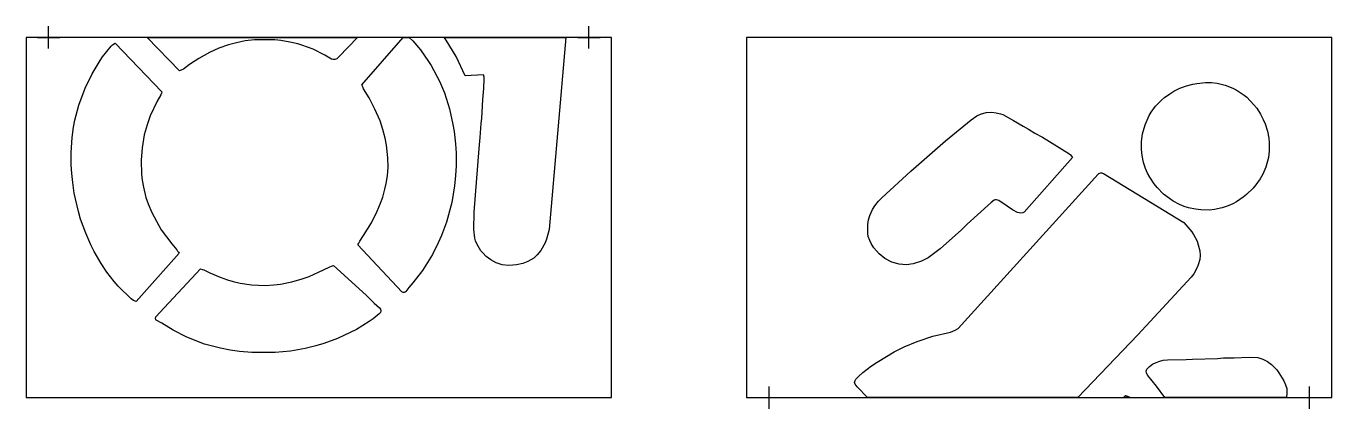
# Model space of a CAD drawing. Header units: inches. Extents: x 0 to 116, y -1 to 33.
import ezdxf

# ---------------------------------------------------------------- set-up
doc = ezdxf.new("R2010")
doc.units = ezdxf.units.IN
doc.header["$MEASUREMENT"] = 0
doc.layers.add('CUT', color=1, linetype='Continuous')
doc.layers.add('REG', color=5, linetype='Continuous')

msp = doc.modelspace()

# ---------------------------------------------------------------- linework, layer by layer
at = {"layer": 'CUT'}
for points in [[(0, 0), (52, 0), (52, 32), (0, 32)], [(7.56, 31.23), (7.67, 31.33), (7.91, 31.48), (12.05, 27.15), (12.02, 27.05), (11.97, 26.9), (11.63, 26.33), (11.02, 25.04), (10.74, 24.22), (10.49, 23.33), (10.3, 22.2), (10.21, 21.1), (10.25, 19.85), (10.32, 19.32), (10.43, 18.68), (10.65, 17.77), (10.84, 17.21), (11.17, 16.45), (12.01, 14.9), (12.94, 13.67), (13.4, 13.13), (13.46, 13.02), (13.53, 12.92), (13.59, 12.84), (9.77, 8.54), (9.53, 8.64), (9.33, 8.78), (8.18, 9.89), (7.82, 10.31), (7.18, 11.13), (6.66, 11.9), (6.05, 12.99), (5.76, 13.56), (5.3, 14.6), (4.84, 15.86), (4.65, 16.53), (4.27, 18.17), (4.14, 19.1), (4.06, 19.9), (4, 20.69), (4, 21.78), (4.1, 23.11), (4.22, 24.01), (4.34, 24.66), (4.69, 25.99), (5.24, 27.49), (5.86, 28.77), (6.58, 29.94), (6.8, 30.26)], [(27.43, 30.02), (27.28, 30.02), (27.13, 30.07), (26.54, 30.43), (25.51, 30.94), (24.48, 31.31), (24.13, 31.42), (23.43, 31.57), (22.63, 31.71), (22.09, 31.77), (20.28, 31.78), (19.45, 31.68), (18.68, 31.53), (17.98, 31.35), (17.11, 31.04), (16.3, 30.67), (15.33, 30.13), (14.52, 29.58), (13.99, 29.17), (13.82, 29.12), (13.63, 29.02), (10.75, 32), (10.75, 32), (29.43, 32), (29.43, 32), (29.43, 32), (27.78, 30.27), (27.59, 30.1)], [(31.89, 23.06), (31.7, 23.81), (31.44, 24.58), (30.99, 25.63), (30.47, 26.62), (29.97, 27.42), (29.9, 27.6), (29.81, 27.77), (33.49, 32), (33.49, 32), (34.04, 32), (34.04, 32), (34.35, 31.7), (35.03, 30.88), (35.76, 29.85), (35.98, 29.49), (36.71, 28.1), (37.16, 27.06), (37.62, 25.65), (37.92, 24.26), (38.02, 23.64), (38.15, 22.53), (38.2, 21.71), (38.21, 20.59), (38.15, 19.72), (38.06, 18.82), (37.82, 17.34), (37.35, 15.6), (36.91, 14.4), (36.62, 13.74), (36.11, 12.71), (35.21, 11.29), (34.35, 10.19), (33.99, 9.77), (33.72, 9.42), (33.68, 9.38), (33.63, 9.36), (33.57, 9.34), (33.49, 9.34), (33.43, 9.36), (33.37, 9.41), (29.46, 13.57), (29.56, 13.73), (29.64, 13.91), (29.98, 14.39), (30.68, 15.53), (31.2, 16.56), (31.49, 17.27), (31.69, 17.82), (31.88, 18.52), (31.99, 19.03), (32.09, 19.7), (32.15, 20.48), (32.14, 21.29), (32.01, 22.43)], [(47.96, 32), (46.47, 14.93), (46.22, 14.07), (46.11, 13.75), (45.73, 13.07), (45.41, 12.68), (45.1, 12.4), (44.58, 12.09), (44.13, 11.92), (43.55, 11.79), (43.25, 11.76), (42.84, 11.75), (42.3, 11.81), (41.76, 11.97), (41.27, 12.23), (40.88, 12.54), (40.56, 12.85), (40.4, 13.05), (40.03, 13.67), (39.93, 13.93), (39.87, 14.17), (39.78, 14.93), (39.81, 16.47), (40.25, 22.12), (40.35, 23.12), (40.42, 24.35), (40.47, 24.78), (40.58, 26.47), (40.67, 27.47), (40.7, 28.31), (40.68, 28.46), (40.64, 28.67), (39.01, 28.59), (38.19, 30.3), (37.33, 31.74), (37.15, 32), (37.15, 32), (37.15, 32), (47.96, 32)], [(64, 0), (116, 0), (116, 32), (64, 32)], [(105.81, 27.93), (106.53, 27.76), (107.21, 27.49), (107.5, 27.34), (108.2, 26.86), (108.44, 26.68), (109.08, 26.01), (109.32, 25.7), (109.66, 25.19), (109.9, 24.71), (110.06, 24.33), (110.28, 23.66), (110.39, 23.04), (110.44, 22.64), (110.43, 21.89), (110.37, 21.32), (110.14, 20.46), (109.88, 19.86), (109.63, 19.42), (109.25, 18.89), (109.02, 18.61), (108.42, 18.03), (108.13, 17.81), (107.53, 17.4), (107.19, 17.21), (106.78, 17.03), (106.25, 16.85), (105.57, 16.72), (105.14, 16.66), (104.36, 16.67), (103.88, 16.73), (103.26, 16.86), (102.89, 16.98), (102.45, 17.16), (101.9, 17.44), (101.05, 18.07), (100.47, 18.67), (100.22, 18.98), (99.82, 19.58), (99.63, 19.93), (99.44, 20.36), (99.27, 20.9), (99.14, 21.52), (99.09, 22.05), (99.09, 22.75), (99.18, 23.44), (99.4, 24.24), (99.77, 25.06), (99.95, 25.37), (100.34, 25.89), (100.85, 26.41), (101.14, 26.67), (101.59, 26.99), (101.95, 27.21), (102.5, 27.48), (103.08, 27.69), (103.66, 27.85), (104.01, 27.91), (104.77, 28), (105.3, 27.99)], [(89.05, 23.85), (89.62, 23.49), (90.28, 23.13), (92.62, 21.69), (92.78, 21.56), (92.96, 21.33), (88.67, 16.47), (88.54, 16.42), (88.38, 16.39), (88.22, 16.4), (88.06, 16.44), (87.63, 16.68), (87.15, 17.02), (86.4, 17.51), (86.2, 17.57), (86.1, 17.57), (86, 17.54), (85.72, 17.33), (83.61, 15.41), (83.1, 14.9), (81.21, 13.22), (80.14, 12.42), (79.54, 12.11), (78.79, 11.88), (78.2, 11.81), (77.56, 11.85), (76.92, 12.03), (76.3, 12.36), (75.78, 12.78), (75.32, 13.3), (75.06, 13.7), (74.94, 13.95), (74.81, 14.32), (74.77, 14.59), (74.77, 15.38), (74.83, 15.78), (74.95, 16.17), (75.18, 16.71), (75.39, 17.04), (75.73, 17.46), (76.02, 17.75), (78.6, 20.12), (81.68, 22.82), (83.96, 24.67), (84.47, 25.02), (84.77, 25.18), (85.3, 25.33), (85.8, 25.35), (86.18, 25.31), (86.55, 25.22), (86.76, 25.14), (87.72, 24.63), (88.56, 24.11)], [(73.83, 0.95), (73.64, 1.2), (73.6, 1.33), (73.61, 1.43), (73.64, 1.52), (73.7, 1.63), (73.98, 1.9), (74.34, 2.22), (75.11, 2.82), (75.6, 3.15), (77.1, 4.07), (78, 4.52), (79.16, 5), (80.54, 5.46), (82.11, 5.81), (82.52, 5.98), (82.8, 6.15), (95.25, 19.85), (95.31, 19.9), (95.39, 19.95), (95.47, 19.97), (95.55, 19.97), (95.63, 19.95), (95.71, 19.92), (102.84, 15.55), (103.55, 14.74), (103.71, 14.48), (104.02, 13.91), (104.13, 13.57), (104.27, 13.03), (104.29, 12.61), (104.26, 12.28), (104.13, 11.8), (104.04, 11.57), (103.73, 11.01), (103.49, 10.7), (98.75, 5.59), (93.43, 0), (74.75, 0)], [(21.26, 9.96), (22, 10.01), (22.6, 10.08), (23.6, 10.28), (24.51, 10.54), (25.14, 10.76), (26.43, 11.34), (26.97, 11.62), (27.14, 11.67), (27.31, 11.75), (30.2, 9.11), (30.91, 8.4), (31.39, 7.98), (31.48, 7.85), (31.51, 7.71), (31.48, 7.57), (31.37, 7.43), (30.83, 6.99), (30.48, 6.75), (29.34, 6.05), (27.65, 5.24), (26.46, 4.81), (25.75, 4.59), (24.8, 4.37), (23.5, 4.14), (22.12, 4), (20.05, 4), (20.05, 4), (18.97, 4.1), (18.13, 4.22), (17.28, 4.38), (15.86, 4.76), (15.31, 4.95), (14.23, 5.39), (13.05, 5.98), (12.05, 6.61), (11.56, 6.89), (11.53, 6.92), (11.51, 6.95), (11.49, 6.99), (11.48, 7.02), (11.49, 7.07), (11.49, 7.1), (11.51, 7.14), (11.53, 7.17), (11.89, 7.57), (15.5, 11.43), (15.65, 11.39), (15.78, 11.35), (16.32, 11.08), (17.24, 10.7), (17.9, 10.46), (18.4, 10.32), (19.02, 10.17), (20.01, 10.01)], [(99.49, 2.36), (99.56, 2.54), (99.79, 2.77), (100.07, 2.96), (100.39, 3.12), (100.73, 3.25), (101, 3.32), (101.4, 3.37), (103.05, 3.38), (103.62, 3.43), (105.83, 3.47), (106.37, 3.52), (107.32, 3.52), (108.66, 3.6), (109.41, 3.55), (109.86, 3.42), (110.28, 3.2), (110.64, 2.93), (111.1, 2.48), (111.3, 2.21), (111.72, 1.49), (111.87, 1.13), (112, 0.82), (112, 0.41), (111.96, 0), (101.15, 0), (100.42, 1.02), (99.65, 1.98), (99.53, 2.16)], [(97.66, 0.19), (97.84, 0.13), (97.98, 0.06), (98.04, 0), (97.49, 0)]]:
    msp.add_lwpolyline(points, close=True, dxfattribs=at)
at = {"layer": 'REG'}
for points in [[(2, 31), (2, 33)], [(50, 31), (50, 33)], [(1, 32), (3, 32)], [(49, 32), (51, 32)], [(65, 0), (67, 0)], [(66, -1), (66, 1)], [(113, 0), (115, 0)], [(114, -1), (114, 1)]]:
    msp.add_lwpolyline(points, dxfattribs=at)

doc.saveas('drawing.dxf')
